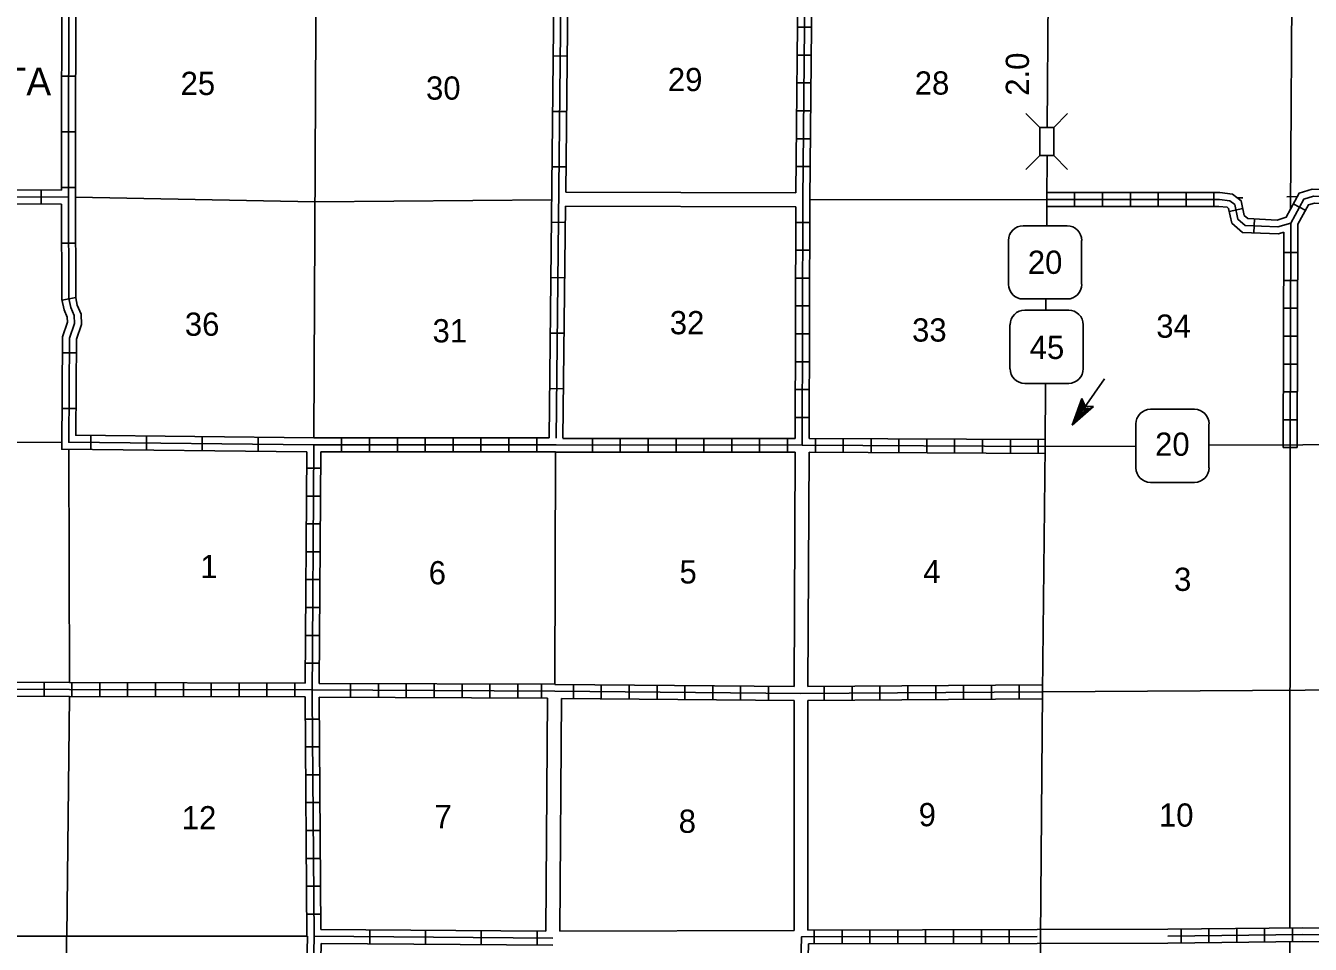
# Model space of a CAD drawing. Extents: x 1341701 to 1901259, y 16166019 to 16658355.
# Drawn here: x 1612906 to 1640567, y 16395138 to 16414913 of the extents above; entities that cross this region are included whole.
import ezdxf

# ---------------------------------------------------------------- set-up
doc = ezdxf.new("R2010")
doc.units = 0
for name, color, linetype in [('L10', 7, 'Continuous'), ('L11', 7, 'Continuous'), ('L13', 7, 'Continuous'), ('L14', 7, 'Continuous'), ('L16', 7, 'Continuous'), ('L18', 7, 'Continuous'), ('L28', 7, 'Continuous'), ('L3', 7, 'Continuous'), ('L8', 7, 'Continuous'), ('L9', 7, 'Continuous')]:
    doc.layers.add(name, color=color, linetype=linetype)

msp = doc.modelspace()

# ---------------------------------------------------------------- linework, layer by layer
at = {"layer": 'L10'}
for points in [[(1629492, 16411313), (1624535, 16411330)], [(1629492, 16411013), (1624531, 16411030)], [(1624409, 16395421), (1629450, 16395438)], [(1634684, 16395455), (1637500, 16395463)], [(1634684, 16395155), (1637500, 16395163)]]:
    msp.add_lwpolyline(points, dxfattribs=at)
at = {"layer": 'L11'}
for points in [[(1629475, 16405730), (1629450, 16400689)], [(1629775, 16405729), (1629750, 16400689)], [(1624142, 16400438), (1624109, 16395421)], [(1624442, 16400430), (1624409, 16395421)], [(1629450, 16400388), (1629450, 16395438)], [(1629750, 16400388), (1629750, 16395446)]]:
    msp.add_lwpolyline(points, dxfattribs=at)
at = {"layer": 'L13'}
for points in [[(1640175, 16416613), (1640142, 16410963)], [(1619109, 16406038), (1619159, 16416405)], [(1613976, 16411221), (1619134, 16411121), (1624233, 16411165)], [(1629792, 16411163), (1634892, 16411171)], [(1638992, 16411205), (1639117, 16411205)], [(1640058, 16411230), (1640292, 16411238)], [(1613684, 16405946), (1608634, 16405914)], [(1640133, 16405830), (1640125, 16395496)], [(1613834, 16405796), (1613851, 16400771)], [(1624317, 16405738), (1624300, 16400737)], [(1634800, 16400571), (1642715, 16400622)], [(1613851, 16400471), (1613791, 16395313)], [(1611065, 16395313), (1618971, 16395313)], [(1613786, 16395313), (1613734, 16390155)], [(1640125, 16395196), (1640100, 16390180)]]:
    msp.add_lwpolyline(points, dxfattribs=at)
at = {"layer": 'L18'}
for p, q in [((1634742, 16412721), (1634442, 16413021)), ((1635042, 16412721), (1635342, 16413021)), ((1634742, 16412721), (1635042, 16412721)), ((1634742, 16412121), (1634742, 16412721)), ((1635042, 16412121), (1635042, 16412721)), ((1634742, 16412121), (1634442, 16411821)), ((1634742, 16412121), (1635042, 16412121)), ((1635042, 16412121), (1635342, 16411821))]:
    msp.add_line(p, q, dxfattribs=at)
at = {"layer": 'L28'}
for p, q in [((1635442, 16406313), (1636133, 16407313)), ((1635442, 16406313), (1635650, 16406888)), ((1635442, 16406313), (1635900, 16406713)), ((1635475, 16406396), (1635650, 16406846)), ((1635483, 16406363), (1635858, 16406696)), ((1635517, 16406446), (1635658, 16406830)), ((1635525, 16406421), (1635833, 16406696)), ((1635550, 16406513), (1635675, 16406796)), ((1635567, 16406480), (1635800, 16406688)), ((1635592, 16406555), (1635683, 16406771)), ((1635592, 16406530), (1635683, 16406663)), ((1635617, 16406538), (1635767, 16406696)), ((1635617, 16406571), (1635683, 16406663)), ((1635650, 16406888), (1635717, 16406721)), ((1635650, 16406646), (1635692, 16406755)), ((1635658, 16406621), (1635733, 16406696)), ((1635667, 16406671), (1635700, 16406721)), ((1635700, 16406680), (1635725, 16406705)), ((1635900, 16406713), (1635717, 16406721))]:
    msp.add_line(p, q, dxfattribs=at)
at = {"layer": 'L3'}
for p, q in [((1634900, 16412721), (1634933, 16416430)), ((1634892, 16411171), (1634900, 16412121)), ((1634892, 16410605), (1634892, 16411171)), ((1635333, 16410605), (1634383, 16410605)), ((1634067, 16410288), (1634067, 16409346)), ((1635642, 16409346), (1635642, 16410288)), ((1634384, 16409030), (1635334, 16409030)), ((1634875, 16408788), (1634875, 16409030)), ((1635367, 16408788), (1634417, 16408788)), ((1634100, 16408471), (1634100, 16407530)), ((1635675, 16407530), (1635675, 16408471)), ((1634417, 16407213), (1635367, 16407213)), ((1634858, 16405855), (1634867, 16407213)), ((1638075, 16406655), (1637125, 16406655)), ((1636808, 16406338), (1636808, 16405396)), ((1638383, 16405396), (1638383, 16406338)), ((1637125, 16405080), (1638075, 16405080))]:
    msp.add_line(p, q, dxfattribs=at)
for points in [[(1634858, 16405855), (1634800, 16400571), (1634758, 16395280), (1634767, 16389921), (1634808, 16384621), (1634775, 16379371), (1634758, 16374038), (1634767, 16368796)], [(1636808, 16405863), (1634858, 16405855)], [(1648875, 16405930), (1645350, 16405905), (1640408, 16405888), (1638383, 16405880)]]:
    msp.add_lwpolyline(points, dxfattribs=at)
for centre, start, end in [((1634384, 16410290), 90.0011, 180.0011), ((1635329, 16410290), 0.0011, 90.0011), ((1634384, 16409345), 180.0011, 270.0011), ((1635329, 16409345), 270.0011, 0.0011), ((1634417, 16408474), 90.0011, 180.0011), ((1635362, 16408474), 0.0011, 90.0011), ((1634417, 16407529), 180.0011, 270.0011), ((1635362, 16407529), 270.0011, 0.0011), ((1637126, 16406340), 90.0011, 180.0011), ((1638071, 16406340), 0.0011, 90.0011), ((1637126, 16405395), 180.0011, 270.0011), ((1638071, 16405395), 270.0011, 0.0011)]:
    msp.add_arc(centre, 315, start, end, dxfattribs=at)
at = {"layer": 'L8'}
for p, q in [((1629825, 16414880), (1629525, 16414880)), ((1629825, 16414280), (1629525, 16414280)), ((1629817, 16413680), (1629517, 16413680)), ((1629809, 16413080), (1629509, 16413080)), ((1629809, 16412480), (1629509, 16412480)), ((1629800, 16411880), (1629500, 16411880)), ((1613242, 16411071), (1613242, 16411371)), ((1634892, 16411021), (1634892, 16411321)), ((1635492, 16411021), (1635492, 16411321)), ((1636092, 16411021), (1636092, 16411321)), ((1636692, 16411021), (1636692, 16411321)), ((1637292, 16411021), (1637292, 16411321)), ((1637892, 16411021), (1637892, 16411321)), ((1638492, 16411021), (1638492, 16411321)), ((1640467, 16410938), (1640200, 16411080)), ((1638817, 16410913), (1639117, 16410980)), ((1629792, 16410680), (1629492, 16410680)), ((1639350, 16410455), (1639367, 16410755)), ((1629792, 16410080), (1629492, 16410080)), ((1640300, 16410030), (1640000, 16410030)), ((1629784, 16409480), (1629484, 16409480)), ((1640292, 16409430), (1639992, 16409430)), ((1629784, 16408880), (1629484, 16408880)), ((1640292, 16408830), (1639992, 16408830)), ((1629784, 16408280), (1629484, 16408280)), ((1640292, 16408230), (1639992, 16408230)), ((1629784, 16407680), (1629484, 16407680)), ((1640292, 16407630), (1639992, 16407630)), ((1629775, 16407080), (1629475, 16407080)), ((1640283, 16407030), (1639983, 16407030)), ((1629775, 16406480), (1629475, 16406480)), ((1640283, 16406430), (1639983, 16406430)), ((1619709, 16405738), (1619709, 16406038)), ((1620309, 16405738), (1620309, 16406038)), ((1620909, 16405738), (1620909, 16406038)), ((1621509, 16405738), (1621509, 16406038)), ((1622109, 16405738), (1622109, 16406038)), ((1622709, 16405738), (1622709, 16406038)), ((1623309, 16405738), (1623309, 16406038)), ((1623909, 16405738), (1623909, 16406038)), ((1625109, 16405738), (1625109, 16406038)), ((1625709, 16405738), (1625709, 16406038)), ((1626309, 16405738), (1626309, 16406038)), ((1626909, 16405738), (1626909, 16406038)), ((1627509, 16405730), (1627509, 16406030)), ((1628109, 16405730), (1628109, 16406030)), ((1628709, 16405730), (1628709, 16406030)), ((1629309, 16405730), (1629309, 16406030)), ((1629909, 16405730), (1629909, 16406030)), ((1630509, 16405721), (1630509, 16406021)), ((1631109, 16405721), (1631109, 16406021)), ((1631709, 16405721), (1631709, 16406021)), ((1632309, 16405713), (1632309, 16406013)), ((1632909, 16405713), (1632909, 16406013)), ((1633509, 16405713), (1633509, 16406013)), ((1634109, 16405705), (1634109, 16406005)), ((1634708, 16405705), (1634708, 16406005)), ((1640283, 16405830), (1639983, 16405830)), ((1619259, 16405388), (1618959, 16405388)), ((1619251, 16404788), (1618951, 16404788)), ((1619251, 16404188), (1618951, 16404188)), ((1619242, 16403588), (1618942, 16403588)), ((1619242, 16402988), (1618942, 16402988)), ((1619234, 16402388), (1618934, 16402388)), ((1619234, 16401788), (1618934, 16401788)), ((1619234, 16401188), (1618934, 16401188)), ((1613301, 16400471), (1613301, 16400771)), ((1613901, 16400471), (1613901, 16400771)), ((1614501, 16400471), (1614501, 16400771)), ((1615101, 16400471), (1615101, 16400771)), ((1615701, 16400471), (1615701, 16400771)), ((1616301, 16400471), (1616301, 16400771)), ((1616901, 16400463), (1616901, 16400763)), ((1617501, 16400463), (1617501, 16400763)), ((1618101, 16400463), (1618101, 16400763)), ((1618701, 16400463), (1618701, 16400763)), ((1619901, 16400463), (1619901, 16400763)), ((1620501, 16400455), (1620501, 16400755)), ((1621101, 16400455), (1621101, 16400755)), ((1621701, 16400446), (1621701, 16400746)), ((1622301, 16400446), (1622301, 16400746)), ((1622901, 16400446), (1622901, 16400746)), ((1623500, 16400438), (1623500, 16400738)), ((1624016, 16400438), (1624016, 16400738)), ((1624700, 16400438), (1624700, 16400738)), ((1625300, 16400430), (1625300, 16400730)), ((1625900, 16400421), (1625900, 16400721)), ((1626500, 16400421), (1626500, 16400721)), ((1627100, 16400413), (1627100, 16400713)), ((1627700, 16400405), (1627700, 16400705)), ((1628300, 16400396), (1628300, 16400696)), ((1628900, 16400396), (1628900, 16400696)), ((1630100, 16400388), (1630100, 16400688)), ((1630700, 16400396), (1630700, 16400696)), ((1631300, 16400396), (1631300, 16400696)), ((1631900, 16400405), (1631900, 16400705)), ((1632500, 16400405), (1632500, 16400705)), ((1633100, 16400413), (1633100, 16400713)), ((1633700, 16400413), (1633700, 16400713)), ((1634300, 16400421), (1634300, 16400721)), ((1619226, 16399988), (1618926, 16399988)), ((1619234, 16399388), (1618934, 16399388)), ((1619242, 16398788), (1618942, 16398788)), ((1619242, 16398188), (1618942, 16398188)), ((1619251, 16397588), (1618951, 16397588)), ((1619251, 16396988), (1618951, 16396988)), ((1619259, 16396388), (1618959, 16396388)), ((1619267, 16395788), (1618967, 16395788)), ((1629884, 16395446), (1629884, 16395146)), ((1630484, 16395446), (1630484, 16395146)), ((1631084, 16395446), (1631084, 16395146)), ((1631684, 16395446), (1631684, 16395146)), ((1632284, 16395455), (1632284, 16395155)), ((1632884, 16395455), (1632884, 16395155)), ((1633484, 16395455), (1633484, 16395155)), ((1634084, 16395455), (1634084, 16395155)), ((1637783, 16395463), (1637783, 16395163)), ((1638383, 16395471), (1638383, 16395171)), ((1638983, 16395480), (1638983, 16395180)), ((1639583, 16395488), (1639583, 16395188)), ((1640183, 16395496), (1640183, 16395196))]:
    msp.add_line(p, q, dxfattribs=at)
for points in [[(1629542, 16416388), (1629492, 16411313)], [(1629692, 16416388), (1629642, 16411163), (1629625, 16405880)], [(1629842, 16416388), (1629792, 16411163), (1629775, 16406030)], [(1610243, 16411396), (1613676, 16411371)], [(1634892, 16411321), (1638617, 16411321), (1638892, 16411288), (1639075, 16411146), (1639142, 16410830), (1639225, 16410763), (1639850, 16410730), (1640050, 16410788), (1640325, 16411305), (1640608, 16411396), (1641475, 16411388), (1645267, 16411363)], [(1610243, 16411246), (1613826, 16411221)], [(1610243, 16411096), (1613676, 16411071)], [(1634892, 16411171), (1638608, 16411171), (1638833, 16411146), (1638942, 16411063), (1639008, 16410746), (1639167, 16410613), (1639867, 16410580), (1640150, 16410663), (1640425, 16411180), (1640633, 16411246), (1641475, 16411238), (1645417, 16411213), (1651150, 16411221)], [(1640300, 16410638), (1640525, 16411055), (1640658, 16411096), (1641475, 16411088), (1645267, 16411064)], [(1629492, 16411013), (1629475, 16406030)], [(1634892, 16411021), (1638600, 16411021), (1638775, 16411005), (1638808, 16410980), (1638875, 16410663), (1639108, 16410463), (1639883, 16410430), (1640000, 16410471)], [(1640150, 16410663), (1640133, 16405830)], [(1640300, 16410638), (1640283, 16405830)], [(1640000, 16410471), (1639983, 16405830)], [(1619109, 16405888), (1619076, 16400463), (1619117, 16395313), (1619009, 16389963), (1619026, 16384680), (1619017, 16379371), (1618992, 16374079), (1618992, 16368788)], [(1624175, 16406038), (1619109, 16406038)], [(1634858, 16405855), (1629625, 16405880), (1624325, 16405888), (1619109, 16405888)], [(1629475, 16406030), (1624475, 16406030)], [(1634858, 16406005), (1629775, 16406030)], [(1618959, 16405738), (1618926, 16400763)], [(1619259, 16405738), (1619226, 16400755)], [(1624317, 16405738), (1619259, 16405738)], [(1629475, 16405730), (1624317, 16405730)], [(1634858, 16405705), (1629775, 16405729)], [(1608501, 16400630), (1613851, 16400621), (1619076, 16400613), (1624300, 16400588), (1629600, 16400538), (1634800, 16400571)], [(1608650, 16400779), (1613851, 16400771), (1618926, 16400763)], [(1619226, 16400755), (1624300, 16400737)], [(1624300, 16400731), (1629450, 16400689)], [(1629750, 16400689), (1634800, 16400721)], [(1608650, 16400479), (1613851, 16400471), (1618926, 16400463)], [(1618926, 16400463), (1618960, 16395313)], [(1619226, 16400455), (1619259, 16395455)], [(1619226, 16400455), (1624142, 16400438)], [(1624442, 16400430), (1629450, 16400388)], [(1629750, 16400388), (1634800, 16400421)], [(1618971, 16395313), (1618859, 16390113)], [(1634684, 16395455), (1629750, 16395446)], [(1637500, 16395463), (1640408, 16395496), (1645200, 16395488)], [(1637500, 16395313), (1640408, 16395346), (1645358, 16395338), (1648583, 16395338)], [(1619267, 16395155), (1619159, 16390105)], [(1634684, 16395305), (1629609, 16395296), (1629575, 16393821)], [(1629759, 16395146), (1629680, 16392000)], [(1634684, 16395155), (1629759, 16395146)], [(1637500, 16395163), (1640408, 16395196), (1645208, 16395188)]]:
    msp.add_lwpolyline(points, dxfattribs=at)
at = {"layer": 'L9'}
for p, q in [((1624175, 16406038), (1624292, 16416446)), ((1624535, 16411330), (1624592, 16416443)), ((1624431, 16415453), (1624325, 16406036)), ((1624567, 16414258), (1624269, 16414262)), ((1613976, 16413830), (1613676, 16413830)), ((1624553, 16413065), (1624255, 16413069)), ((1613976, 16412630), (1613676, 16412630)), ((1624540, 16411872), (1624242, 16411875)), ((1613976, 16411430), (1613676, 16411430)), ((1624475, 16406035), (1624531, 16411030)), ((1624527, 16410679), (1624228, 16410682)), ((1613976, 16410230), (1613676, 16410230)), ((1624513, 16409486), (1624215, 16409489)), ((1613984, 16409063), (1613692, 16409005)), ((1624500, 16408293), (1624202, 16408296)), ((1614001, 16407871), (1613701, 16407871)), ((1624487, 16407099), (1624188, 16407103)), ((1613992, 16406671), (1613692, 16406671)), ((1614309, 16406088), (1614309, 16405788)), ((1615509, 16406080), (1615509, 16405780)), ((1616709, 16406063), (1616709, 16405763)), ((1617909, 16406055), (1617909, 16405755)), ((1620317, 16395155), (1620317, 16395455)), ((1621517, 16395146), (1621517, 16395446)), ((1622717, 16395130), (1622717, 16395430)), ((1623917, 16395121), (1623917, 16395421))]:
    msp.add_line(p, q, dxfattribs=at)
for points in [[(1613684, 16416505), (1613676, 16411371)], [(1613834, 16416505), (1613826, 16411221), (1613834, 16409038), (1613876, 16408846), (1613951, 16408671), (1613959, 16408505), (1613851, 16408188), (1613834, 16405946), (1619109, 16405888)], [(1613984, 16416505), (1613976, 16411221), (1613984, 16409055), (1614017, 16408896), (1614101, 16408705), (1614109, 16408480), (1614001, 16408163), (1613984, 16406096), (1619109, 16406038)], [(1613676, 16411071), (1613684, 16409021), (1613734, 16408796), (1613801, 16408638), (1613809, 16408530), (1613701, 16408213), (1613684, 16405796), (1618959, 16405738)], [(1619117, 16395313), (1624259, 16395271)], [(1619259, 16395455), (1624109, 16395421)], [(1619267, 16395155), (1624259, 16395121)]]:
    msp.add_lwpolyline(points, dxfattribs=at)

# ---------------------------------------------------------------- texts
at = {"layer": 'L14'}
for s, p in [('25', (1616242, 16413421)), ('30', (1621526, 16413321)), ('36', (1616334, 16408238)), ('31', (1621667, 16408096)), ('1', (1616667, 16403021)), ('6', (1621584, 16402888)), ('12', (1616267, 16397613)), ('7', (1621709, 16397638))]:
    msp.add_text(s, height=500, rotation=0, dxfattribs=at).set_placement(p)
for s, p in [('29', (1626734, 16413505)), ('28', (1632050, 16413430)), ('32', (1626775, 16408271)), ('33', (1631992, 16408113)), ('34', (1637250, 16408196)), ('5', (1626984, 16402905)), ('4', (1632234, 16402913)), ('3', (1637633, 16402746)), ('9', (1632134, 16397680)), ('10', (1637308, 16397671)), ('8', (1626967, 16397538))]:
    msp.add_text(s, height=500, dxfattribs=at).set_placement(p)
at = {"layer": 'L16'}
msp.add_text('WECOTA', height=600, rotation=0, dxfattribs=at).set_placement((1609934, 16413413))
at = {"layer": 'L28'}
msp.add_text('2.0', height=500, rotation=90, dxfattribs=at).set_placement((1634509, 16413405))
at = {"layer": 'L3'}
for s, p in [('20', (1634484, 16409571)), ('45', (1634525, 16407738)), ('20', (1637225, 16405655))]:
    msp.add_text(s, height=500, dxfattribs=at).set_placement(p)

doc.saveas('drawing.dxf')
